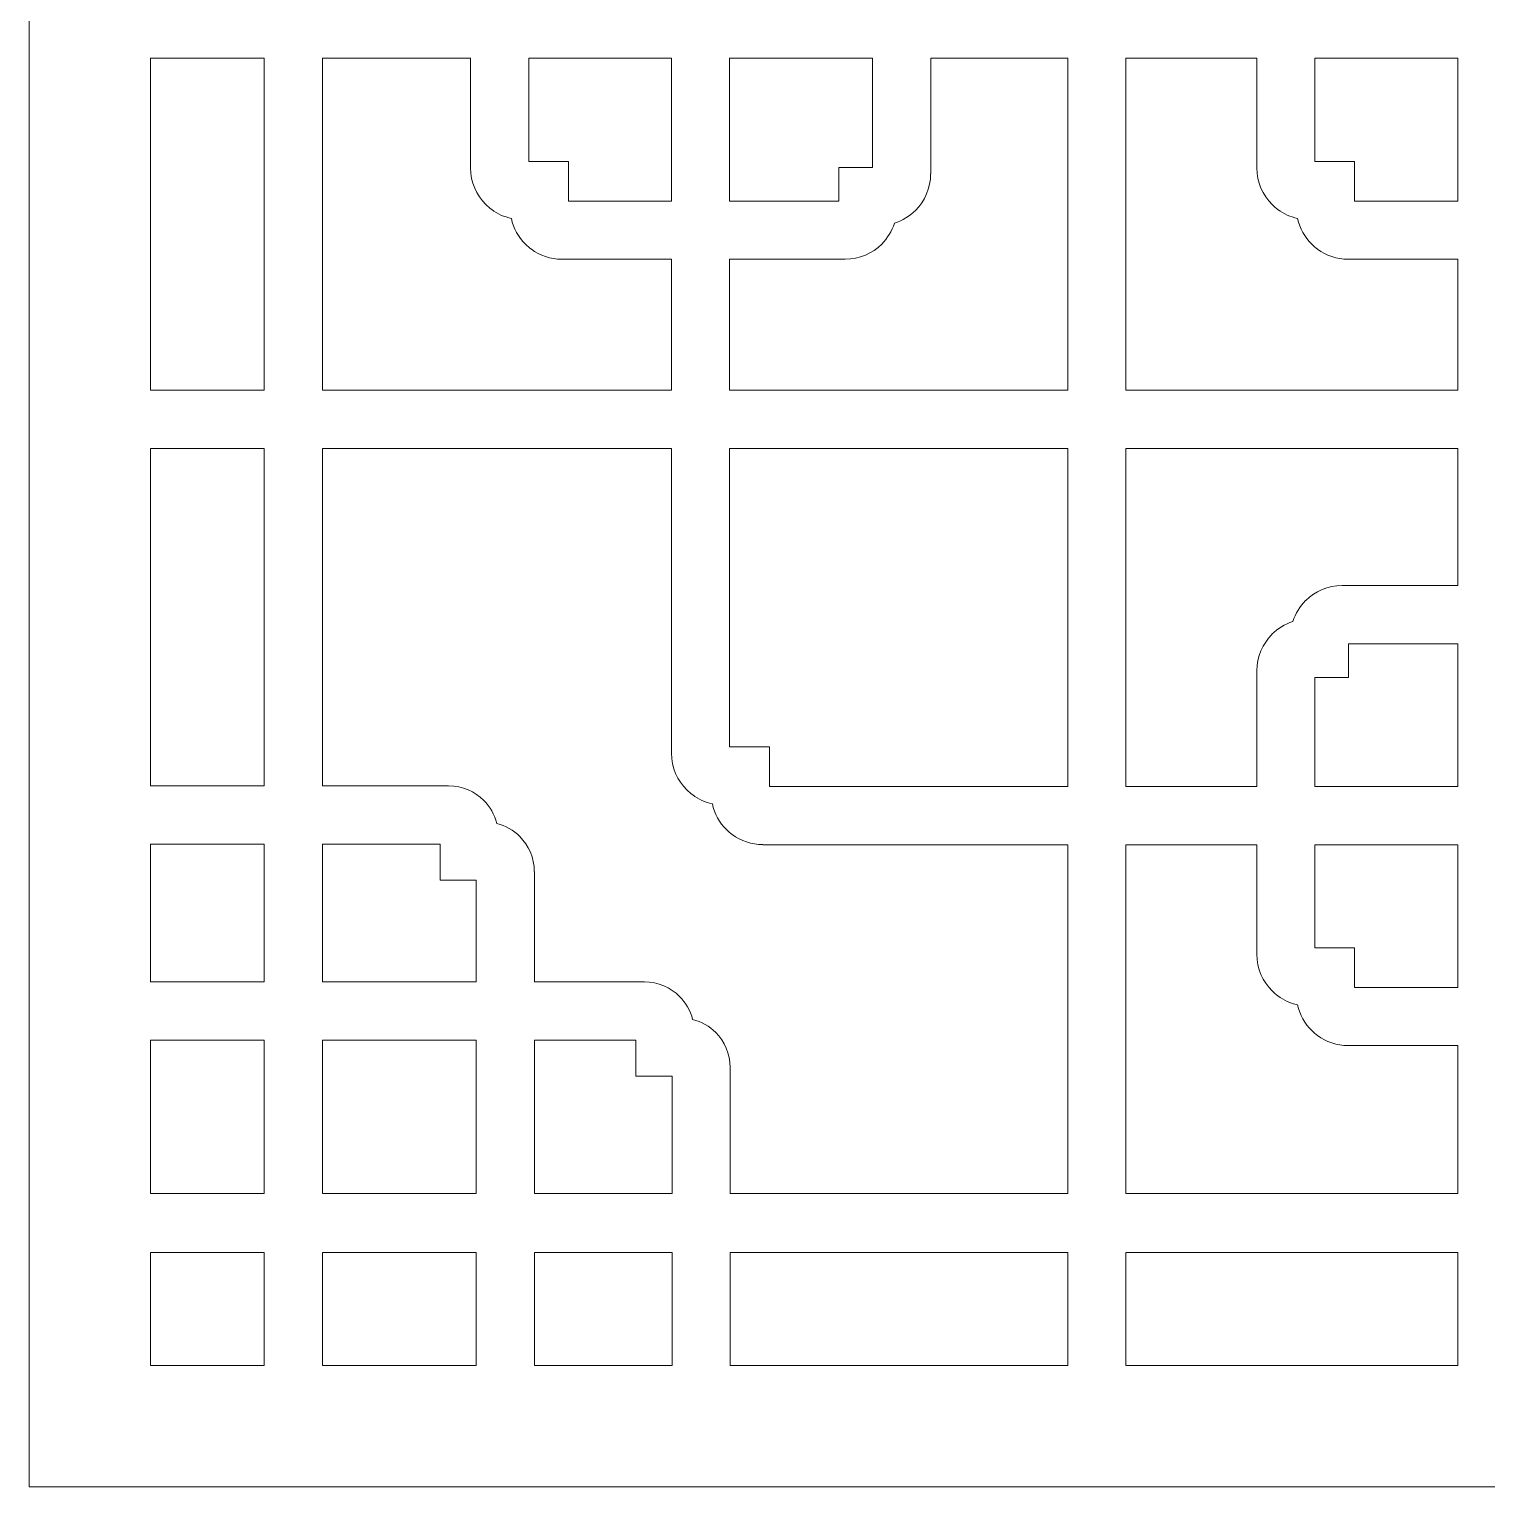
# Model space of a CAD drawing. Header units: centimetres. Extents: x 10.6 to 18.8, y -9.5 to 9.2.
# Drawn here: x 10.552 to 14.677, y -9.5 to -5.376 of the extents above; entities that cross this region are included whole.
import ezdxf

# ---------------------------------------------------------------- set-up
doc = ezdxf.new("R2010")
doc.units = ezdxf.units.CM
doc.header["$MEASUREMENT"] = 0
doc.layers.add('layer 1', color=7, linetype='Continuous')

msp = doc.modelspace()

# ---------------------------------------------------------------- linework, layer by layer
at = {"layer": 'layer 1', "color": 7, "lineweight": 9}
for points, knots in [([(10.55226, -1.25058), (10.55226, -1.25058), (18.80168, -1.25058), (18.80168, -1.25058), (18.80168, -1.25058), (18.80168, -1.25058), (18.80168, -9.5), (18.80168, -9.5), (18.80168, -9.5), (18.80168, -9.5), (10.55226, -9.5), (10.55226, -9.5), (10.55226, -9.5), (10.55226, -9.5), (10.55226, -1.25058), (10.55226, -1.25058)], [0, 0, 0, 0, 0.2, 0.2, 0.2, 0.2, 0.4, 0.4, 0.4, 0.4, 0.6, 0.6, 0.6, 0.6, 1, 1, 1, 1]), ([(10.89599, -6.39779), (10.89599, -6.39779), (11.2175, -6.39779), (11.2175, -6.39779), (11.2175, -6.39779), (11.2175, -6.39779), (11.2175, -5.45822), (11.2175, -5.45822), (11.2175, -5.45822), (11.2175, -5.45822), (10.89599, -5.45822), (10.89599, -5.45822), (10.89599, -5.45822), (10.89599, -5.45822), (10.89599, -6.39779), (10.89599, -6.39779)], [0, 0, 0, 0, 0.2, 0.2, 0.2, 0.2, 0.4, 0.4, 0.4, 0.4, 0.6, 0.6, 0.6, 0.6, 1, 1, 1, 1]), ([(12.37003, -6.39779), (12.37003, -6.39779), (12.37003, -6.02687), (12.37003, -6.02687), (12.37003, -6.02687), (12.37003, -6.02687), (12.05972, -6.02687), (12.05972, -6.02687), (12.05972, -6.02687), (12.05972, -6.02687), (12.05972, -6.02719), (12.05972, -6.02719), (12.05972, -6.02719), (12.05972, -6.02719), (12.05972, -6.02719), (12.05972, -6.02719), (12.05972, -6.02719), (12.05972, -6.02719), (12.05972, -6.02687), (12.05972, -6.02687), (12.05972, -6.02687), (12.02729, -6.02687), (11.99739, -6.01638), (11.97329, -5.99867), (11.97329, -5.99867), (11.96754, -5.99445), (11.96196, -5.98966), (11.95663, -5.98436), (11.95663, -5.98436), (11.93697, -5.96484), (11.92281, -5.93969), (11.91675, -5.91153), (11.91675, -5.91153), (11.89627, -5.90714), (11.87742, -5.89849), (11.86118, -5.88657), (11.86118, -5.88657), (11.85543, -5.88235), (11.84986, -5.87756), (11.84453, -5.87226), (11.84453, -5.87226), (11.81792, -5.84584), (11.80138, -5.8091), (11.80138, -5.76853), (11.80138, -5.76853), (11.80138, -5.76853), (11.80138, -5.45822), (11.80138, -5.45822), (11.80138, -5.45822), (11.80138, -5.45822), (11.38249, -5.45822), (11.38249, -5.45822), (11.38249, -5.45822), (11.38249, -5.45822), (11.38249, -6.39779), (11.38249, -6.39779), (11.38249, -6.39779), (11.38249, -6.39779), (12.37003, -6.39779), (12.37003, -6.39779)], [0, 0, 0, 0, 0.0625, 0.0625, 0.0625, 0.0625, 0.125, 0.125, 0.125, 0.125, 0.1875, 0.1875, 0.1875, 0.1875, 0.25, 0.25, 0.25, 0.25, 0.3125, 0.3125, 0.3125, 0.3125, 0.375, 0.375, 0.375, 0.375, 0.4375, 0.4375, 0.4375, 0.4375, 0.5, 0.5, 0.5, 0.5, 0.5625, 0.5625, 0.5625, 0.5625, 0.625, 0.625, 0.625, 0.625, 0.6875, 0.6875, 0.6875, 0.6875, 0.75, 0.75, 0.75, 0.75, 0.8125, 0.8125, 0.8125, 0.8125, 0.875, 0.875, 0.875, 0.875, 1, 1, 1, 1]), ([(12.37003, -5.86253), (12.37003, -5.86253), (12.37003, -5.45822), (12.37003, -5.45822), (12.37003, -5.45822), (12.37003, -5.45822), (11.96573, -5.45822), (11.96573, -5.45822), (11.96573, -5.45822), (11.96573, -5.45822), (11.96573, -5.75043), (11.96573, -5.75043), (11.96573, -5.75043), (11.96573, -5.75043), (11.99565, -5.75043), (11.99565, -5.75043), (11.99565, -5.75043), (11.99565, -5.75043), (12.07815, -5.75043), (12.07815, -5.75043), (12.07815, -5.75043), (12.07815, -5.75043), (12.07815, -5.8326), (12.07815, -5.8326), (12.07815, -5.8326), (12.07815, -5.8326), (12.07815, -5.86253), (12.07815, -5.86253), (12.07815, -5.86253), (12.07815, -5.86253), (12.37003, -5.86253), (12.37003, -5.86253)], [0, 0, 0, 0, 0.1111111, 0.1111111, 0.1111111, 0.1111111, 0.2222222, 0.2222222, 0.2222222, 0.2222222, 0.3333333, 0.3333333, 0.3333333, 0.3333333, 0.4444444, 0.4444444, 0.4444444, 0.4444444, 0.5555556, 0.5555556, 0.5555556, 0.5555556, 0.6666667, 0.6666667, 0.6666667, 0.6666667, 0.7777778, 0.7777778, 0.7777778, 0.7777778, 1, 1, 1, 1]), ([(12.53438, -5.45822), (12.53438, -5.45822), (12.53438, -5.86253), (12.53438, -5.86253), (12.53438, -5.86253), (12.53438, -5.86253), (12.84292, -5.86253), (12.84292, -5.86253), (12.84292, -5.86253), (12.84292, -5.86253), (12.84292, -5.84925), (12.84292, -5.84925), (12.84292, -5.84925), (12.84292, -5.84925), (12.84292, -5.76708), (12.84292, -5.76708), (12.84292, -5.76708), (12.84292, -5.76708), (12.92541, -5.76708), (12.92541, -5.76708), (12.92541, -5.76708), (12.92541, -5.76708), (12.93837, -5.76708), (12.93837, -5.76708), (12.93837, -5.76708), (12.93837, -5.76708), (12.93837, -5.45822), (12.93837, -5.45822), (12.93837, -5.45822), (12.93837, -5.45822), (12.53438, -5.45822), (12.53438, -5.45822)], [0, 0, 0, 0, 0.1111111, 0.1111111, 0.1111111, 0.1111111, 0.2222222, 0.2222222, 0.2222222, 0.2222222, 0.3333333, 0.3333333, 0.3333333, 0.3333333, 0.4444444, 0.4444444, 0.4444444, 0.4444444, 0.5555556, 0.5555556, 0.5555556, 0.5555556, 0.6666667, 0.6666667, 0.6666667, 0.6666667, 0.7777778, 0.7777778, 0.7777778, 0.7777778, 1, 1, 1, 1]), ([(12.53438, -6.02687), (12.53438, -6.02687), (12.53438, -6.39779), (12.53438, -6.39779), (12.53438, -6.39779), (12.53438, -6.39779), (13.49088, -6.39779), (13.49088, -6.39779), (13.49088, -6.39779), (13.49088, -6.39779), (13.49088, -5.45822), (13.49088, -5.45822), (13.49088, -5.45822), (13.49088, -5.45822), (13.10336, -5.45822), (13.10336, -5.45822), (13.10336, -5.45822), (13.10336, -5.45822), (13.10336, -5.78518), (13.10336, -5.78518), (13.10336, -5.78518), (13.10336, -5.78518), (13.10336, -5.78519), (13.10336, -5.78519), (13.10336, -5.78519), (13.10336, -5.78519), (13.10303, -5.78519), (13.10303, -5.78519), (13.10303, -5.78519), (13.10303, -5.82579), (13.08669, -5.86244), (13.06036, -5.88876), (13.06036, -5.88876), (13.04399, -5.90513), (13.02362, -5.91764), (13.00078, -5.92476), (13.00078, -5.92476), (12.99362, -5.94738), (12.98111, -5.96764), (12.96475, -5.98404), (12.96475, -5.98404), (12.96475, -5.98404), (12.96491, -5.98421), (12.96491, -5.98421), (12.96491, -5.98421), (12.9386, -6.01052), (12.90196, -6.02686), (12.86136, -6.02687), (12.86136, -6.02687), (12.86136, -6.02687), (12.86136, -6.02719), (12.86136, -6.02719), (12.86136, -6.02719), (12.86136, -6.02719), (12.86134, -6.02719), (12.86134, -6.02719), (12.86134, -6.02719), (12.86134, -6.02719), (12.86134, -6.02687), (12.86134, -6.02687), (12.86134, -6.02687), (12.86134, -6.02687), (12.53438, -6.02687), (12.53438, -6.02687)], [0, 0, 0, 0, 0.0588235, 0.0588235, 0.0588235, 0.0588235, 0.1176471, 0.1176471, 0.1176471, 0.1176471, 0.1764706, 0.1764706, 0.1764706, 0.1764706, 0.2352941, 0.2352941, 0.2352941, 0.2352941, 0.2941176, 0.2941176, 0.2941176, 0.2941176, 0.3529412, 0.3529412, 0.3529412, 0.3529412, 0.4117647, 0.4117647, 0.4117647, 0.4117647, 0.4705882, 0.4705882, 0.4705882, 0.4705882, 0.5294118, 0.5294118, 0.5294118, 0.5294118, 0.5882353, 0.5882353, 0.5882353, 0.5882353, 0.6470588, 0.6470588, 0.6470588, 0.6470588, 0.7058824, 0.7058824, 0.7058824, 0.7058824, 0.7647059, 0.7647059, 0.7647059, 0.7647059, 0.8235294, 0.8235294, 0.8235294, 0.8235294, 0.8823529, 0.8823529, 0.8823529, 0.8823529, 1, 1, 1, 1]), ([(14.5948, -6.02687), (14.5948, -6.02687), (14.28449, -6.02687), (14.28449, -6.02687), (14.28449, -6.02687), (14.28449, -6.02687), (14.28449, -6.02719), (14.28449, -6.02719), (14.28449, -6.02719), (14.28449, -6.02719), (14.28448, -6.02719), (14.28448, -6.02719), (14.28448, -6.02719), (14.28448, -6.02719), (14.28448, -6.02687), (14.28448, -6.02687), (14.28448, -6.02687), (14.25206, -6.02687), (14.22216, -6.01638), (14.19805, -5.99867), (14.19805, -5.99867), (14.1923, -5.99445), (14.18673, -5.98966), (14.1814, -5.98436), (14.1814, -5.98436), (14.16174, -5.96484), (14.14758, -5.93969), (14.14152, -5.91153), (14.14152, -5.91153), (14.12104, -5.90714), (14.10218, -5.89849), (14.08595, -5.88657), (14.08595, -5.88657), (14.0802, -5.88235), (14.07463, -5.87756), (14.0693, -5.87226), (14.0693, -5.87226), (14.04269, -5.84584), (14.02615, -5.8091), (14.02615, -5.76853), (14.02615, -5.76853), (14.02615, -5.76853), (14.02615, -5.45822), (14.02615, -5.45822), (14.02615, -5.45822), (14.02615, -5.45822), (13.65523, -5.45822), (13.65523, -5.45822), (13.65523, -5.45822), (13.65523, -5.45822), (13.65523, -6.39779), (13.65523, -6.39779), (13.65523, -6.39779), (13.65523, -6.39779), (14.5948, -6.39779), (14.5948, -6.39779), (14.5948, -6.39779), (14.5948, -6.39779), (14.5948, -6.02687), (14.5948, -6.02687)], [0, 0, 0, 0, 0.0625, 0.0625, 0.0625, 0.0625, 0.125, 0.125, 0.125, 0.125, 0.1875, 0.1875, 0.1875, 0.1875, 0.25, 0.25, 0.25, 0.25, 0.3125, 0.3125, 0.3125, 0.3125, 0.375, 0.375, 0.375, 0.375, 0.4375, 0.4375, 0.4375, 0.4375, 0.5, 0.5, 0.5, 0.5, 0.5625, 0.5625, 0.5625, 0.5625, 0.625, 0.625, 0.625, 0.625, 0.6875, 0.6875, 0.6875, 0.6875, 0.75, 0.75, 0.75, 0.75, 0.8125, 0.8125, 0.8125, 0.8125, 0.875, 0.875, 0.875, 0.875, 1, 1, 1, 1]), ([(14.30292, -5.86253), (14.30292, -5.86253), (14.5948, -5.86253), (14.5948, -5.86253), (14.5948, -5.86253), (14.5948, -5.86253), (14.5948, -5.45822), (14.5948, -5.45822), (14.5948, -5.45822), (14.5948, -5.45822), (14.19049, -5.45822), (14.19049, -5.45822), (14.19049, -5.45822), (14.19049, -5.45822), (14.19049, -5.75043), (14.19049, -5.75043), (14.19049, -5.75043), (14.19049, -5.75043), (14.22042, -5.75043), (14.22042, -5.75043), (14.22042, -5.75043), (14.22042, -5.75043), (14.30292, -5.75043), (14.30292, -5.75043), (14.30292, -5.75043), (14.30292, -5.75043), (14.30292, -5.8326), (14.30292, -5.8326), (14.30292, -5.8326), (14.30292, -5.8326), (14.30292, -5.86253), (14.30292, -5.86253)], [0, 0, 0, 0, 0.1111111, 0.1111111, 0.1111111, 0.1111111, 0.2222222, 0.2222222, 0.2222222, 0.2222222, 0.3333333, 0.3333333, 0.3333333, 0.3333333, 0.4444444, 0.4444444, 0.4444444, 0.4444444, 0.5555556, 0.5555556, 0.5555556, 0.5555556, 0.6666667, 0.6666667, 0.6666667, 0.6666667, 0.7777778, 0.7777778, 0.7777778, 0.7777778, 1, 1, 1, 1]), ([(10.89599, -7.51712), (10.89599, -7.51712), (11.2175, -7.51712), (11.2175, -7.51712), (11.2175, -7.51712), (11.2175, -7.51712), (11.2175, -6.56214), (11.2175, -6.56214), (11.2175, -6.56214), (11.2175, -6.56214), (10.89599, -6.56214), (10.89599, -6.56214), (10.89599, -6.56214), (10.89599, -6.56214), (10.89599, -7.51712), (10.89599, -7.51712)], [0, 0, 0, 0, 0.2, 0.2, 0.2, 0.2, 0.4, 0.4, 0.4, 0.4, 0.6, 0.6, 0.6, 0.6, 1, 1, 1, 1]), ([(12.62838, -7.68331), (12.62838, -7.68331), (12.62837, -7.68331), (12.62837, -7.68331), (12.62837, -7.68331), (12.62837, -7.68331), (12.62837, -7.68299), (12.62837, -7.68299), (12.62837, -7.68299), (12.59594, -7.68298), (12.56605, -7.67249), (12.54194, -7.65479), (12.54194, -7.65479), (12.53619, -7.65057), (12.53062, -7.64578), (12.52528, -7.64048), (12.52528, -7.64048), (12.50562, -7.62096), (12.49146, -7.59581), (12.4854, -7.56764), (12.4854, -7.56764), (12.46492, -7.56326), (12.44607, -7.55461), (12.42984, -7.54269), (12.42984, -7.54269), (12.42409, -7.53847), (12.41851, -7.53368), (12.41318, -7.52838), (12.41318, -7.52838), (12.38657, -7.50195), (12.37003, -7.46522), (12.37003, -7.42464), (12.37003, -7.42464), (12.37003, -7.42464), (12.37003, -6.56214), (12.37003, -6.56214), (12.37003, -6.56214), (12.37003, -6.56214), (11.38249, -6.56214), (11.38249, -6.56214), (11.38249, -6.56214), (11.38249, -6.56214), (11.38249, -7.5168), (11.38249, -7.5168), (11.38249, -7.5168), (11.38249, -7.5168), (11.73919, -7.5168), (11.73919, -7.5168), (11.73919, -7.5168), (11.73919, -7.5168), (11.7392, -7.5168), (11.7392, -7.5168), (11.7392, -7.5168), (11.7392, -7.5168), (11.7392, -7.51712), (11.7392, -7.51712), (11.7392, -7.51712), (11.77821, -7.51713), (11.81339, -7.53282), (11.83865, -7.55808), (11.83865, -7.55808), (11.85626, -7.57569), (11.8692, -7.59811), (11.87544, -7.62329), (11.87544, -7.62329), (11.90048, -7.6296), (11.92288, -7.64263), (11.94056, -7.66032), (11.94056, -7.66032), (11.96582, -7.68559), (11.9815, -7.72066), (11.98151, -7.75943), (11.98151, -7.75943), (11.98151, -7.75943), (11.98184, -7.75943), (11.98184, -7.75943), (11.98184, -7.75943), (11.98184, -7.75943), (11.98184, -7.75945), (11.98184, -7.75945), (11.98184, -7.75945), (11.98184, -7.75945), (11.98184, -8.07118), (11.98184, -8.07118), (11.98184, -8.07118), (11.98184, -8.07118), (12.29356, -8.07118), (12.29356, -8.07118), (12.29356, -8.07118), (12.29356, -8.07118), (12.29359, -8.07118), (12.29359, -8.07118), (12.29359, -8.07118), (12.29359, -8.07118), (12.29359, -8.0715), (12.29359, -8.0715), (12.29359, -8.0715), (12.33236, -8.07152), (12.36743, -8.0872), (12.3927, -8.11245), (12.3927, -8.11245), (12.41039, -8.13014), (12.42342, -8.15254), (12.42973, -8.17758), (12.42973, -8.17758), (12.45491, -8.18381), (12.47733, -8.19676), (12.49494, -8.21436), (12.49494, -8.21436), (12.5202, -8.23963), (12.53589, -8.27481), (12.5359, -8.31382), (12.5359, -8.31382), (12.5359, -8.31382), (12.53622, -8.31382), (12.53622, -8.31382), (12.53622, -8.31382), (12.53622, -8.31382), (12.53622, -8.31383), (12.53622, -8.31383), (12.53622, -8.31383), (12.53622, -8.31383), (12.5359, -8.31383), (12.5359, -8.31383), (12.5359, -8.31383), (12.5359, -8.31383), (12.5359, -8.67053), (12.5359, -8.67053), (12.5359, -8.67053), (12.5359, -8.67053), (13.49088, -8.67053), (13.49088, -8.67053), (13.49088, -8.67053), (13.49088, -8.67053), (13.49088, -7.68331), (13.49088, -7.68331), (13.49088, -7.68331), (13.49088, -7.68331), (12.62838, -7.68331), (12.62838, -7.68331)], [0, 0, 0, 0, 0.0277778, 0.0277778, 0.0277778, 0.0277778, 0.0555556, 0.0555556, 0.0555556, 0.0555556, 0.0833333, 0.0833333, 0.0833333, 0.0833333, 0.1111111, 0.1111111, 0.1111111, 0.1111111, 0.1388889, 0.1388889, 0.1388889, 0.1388889, 0.1666667, 0.1666667, 0.1666667, 0.1666667, 0.1944444, 0.1944444, 0.1944444, 0.1944444, 0.2222222, 0.2222222, 0.2222222, 0.2222222, 0.25, 0.25, 0.25, 0.25, 0.2777778, 0.2777778, 0.2777778, 0.2777778, 0.3055556, 0.3055556, 0.3055556, 0.3055556, 0.3333333, 0.3333333, 0.3333333, 0.3333333, 0.3611111, 0.3611111, 0.3611111, 0.3611111, 0.3888889, 0.3888889, 0.3888889, 0.3888889, 0.4166667, 0.4166667, 0.4166667, 0.4166667, 0.4444444, 0.4444444, 0.4444444, 0.4444444, 0.4722222, 0.4722222, 0.4722222, 0.4722222, 0.5, 0.5, 0.5, 0.5, 0.5277778, 0.5277778, 0.5277778, 0.5277778, 0.5555556, 0.5555556, 0.5555556, 0.5555556, 0.5833333, 0.5833333, 0.5833333, 0.5833333, 0.6111111, 0.6111111, 0.6111111, 0.6111111, 0.6388889, 0.6388889, 0.6388889, 0.6388889, 0.6666667, 0.6666667, 0.6666667, 0.6666667, 0.6944444, 0.6944444, 0.6944444, 0.6944444, 0.7222222, 0.7222222, 0.7222222, 0.7222222, 0.75, 0.75, 0.75, 0.75, 0.7777778, 0.7777778, 0.7777778, 0.7777778, 0.8055556, 0.8055556, 0.8055556, 0.8055556, 0.8333333, 0.8333333, 0.8333333, 0.8333333, 0.8611111, 0.8611111, 0.8611111, 0.8611111, 0.8888889, 0.8888889, 0.8888889, 0.8888889, 0.9166667, 0.9166667, 0.9166667, 0.9166667, 0.9444444, 0.9444444, 0.9444444, 0.9444444, 1, 1, 1, 1]), ([(12.6468, -7.48872), (12.6468, -7.48872), (12.6468, -7.51832), (12.6468, -7.51832), (12.6468, -7.51832), (12.6468, -7.51832), (13.49088, -7.51832), (13.49088, -7.51832), (13.49088, -7.51832), (13.49088, -7.51832), (13.49088, -6.56214), (13.49088, -6.56214), (13.49088, -6.56214), (13.49088, -6.56214), (12.53438, -6.56214), (12.53438, -6.56214), (12.53438, -6.56214), (12.53438, -6.56214), (12.53438, -7.40654), (12.53438, -7.40654), (12.53438, -7.40654), (12.53438, -7.40654), (12.56431, -7.40654), (12.56431, -7.40654), (12.56431, -7.40654), (12.56431, -7.40654), (12.6468, -7.40655), (12.6468, -7.40655), (12.6468, -7.40655), (12.6468, -7.40655), (12.6468, -7.48872), (12.6468, -7.48872)], [0, 0, 0, 0, 0.1111111, 0.1111111, 0.1111111, 0.1111111, 0.2222222, 0.2222222, 0.2222222, 0.2222222, 0.3333333, 0.3333333, 0.3333333, 0.3333333, 0.4444444, 0.4444444, 0.4444444, 0.4444444, 0.5555556, 0.5555556, 0.5555556, 0.5555556, 0.6666667, 0.6666667, 0.6666667, 0.6666667, 0.7777778, 0.7777778, 0.7777778, 0.7777778, 1, 1, 1, 1]), ([(14.12829, -7.05214), (14.13542, -7.02934), (14.14792, -7.009), (14.16427, -6.99265), (14.16427, -6.99265), (14.16427, -6.99265), (14.16459, -6.99265), (14.16459, -6.99265), (14.16459, -6.99265), (14.19091, -6.96634), (14.22744, -6.95), (14.26782, -6.94999), (14.26782, -6.94999), (14.26782, -6.94999), (14.26782, -6.94967), (14.26782, -6.94967), (14.26782, -6.94967), (14.26782, -6.94967), (14.26784, -6.94967), (14.26784, -6.94967), (14.26784, -6.94967), (14.26784, -6.94967), (14.5948, -6.94967), (14.5948, -6.94967), (14.5948, -6.94967), (14.5948, -6.94967), (14.5948, -6.56214), (14.5948, -6.56214), (14.5948, -6.56214), (14.5948, -6.56214), (13.65523, -6.56214), (13.65523, -6.56214), (13.65523, -6.56214), (13.65523, -6.56214), (13.65523, -7.51832), (13.65523, -7.51832), (13.65523, -7.51832), (13.65523, -7.51832), (14.02615, -7.51832), (14.02615, -7.51832), (14.02615, -7.51832), (14.02615, -7.51832), (14.02615, -7.19168), (14.02615, -7.19168), (14.02615, -7.19168), (14.02615, -7.19168), (14.02583, -7.19168), (14.02583, -7.19168), (14.02583, -7.19168), (14.02583, -7.19168), (14.02583, -7.19167), (14.02583, -7.19167), (14.02583, -7.19167), (14.02583, -7.19167), (14.02615, -7.19167), (14.02615, -7.19167), (14.02615, -7.19167), (14.02616, -7.15136), (14.04256, -7.11477), (14.06898, -7.08827), (14.06898, -7.08827), (14.06898, -7.08827), (14.06882, -7.0881), (14.06882, -7.0881), (14.06882, -7.0881), (14.08517, -7.07175), (14.1055, -7.05926), (14.12829, -7.05214)], [0, 0, 0, 0, 0.0555556, 0.0555556, 0.0555556, 0.0555556, 0.1111111, 0.1111111, 0.1111111, 0.1111111, 0.1666667, 0.1666667, 0.1666667, 0.1666667, 0.2222222, 0.2222222, 0.2222222, 0.2222222, 0.2777778, 0.2777778, 0.2777778, 0.2777778, 0.3333333, 0.3333333, 0.3333333, 0.3333333, 0.3888889, 0.3888889, 0.3888889, 0.3888889, 0.4444444, 0.4444444, 0.4444444, 0.4444444, 0.5, 0.5, 0.5, 0.5, 0.5555556, 0.5555556, 0.5555556, 0.5555556, 0.6111111, 0.6111111, 0.6111111, 0.6111111, 0.6666667, 0.6666667, 0.6666667, 0.6666667, 0.7222222, 0.7222222, 0.7222222, 0.7222222, 0.7777778, 0.7777778, 0.7777778, 0.7777778, 0.8333333, 0.8333333, 0.8333333, 0.8333333, 0.8888889, 0.8888889, 0.8888889, 0.8888889, 1, 1, 1, 1]), ([(14.28595, -7.11466), (14.28595, -7.11466), (14.28595, -7.12761), (14.28595, -7.12761), (14.28595, -7.12761), (14.28595, -7.12761), (14.28594, -7.21011), (14.28594, -7.21011), (14.28594, -7.21011), (14.28594, -7.21011), (14.20377, -7.21011), (14.20377, -7.21011), (14.20377, -7.21011), (14.20377, -7.21011), (14.1905, -7.21011), (14.1905, -7.21011), (14.1905, -7.21011), (14.1905, -7.21011), (14.1905, -7.51832), (14.1905, -7.51832), (14.1905, -7.51832), (14.1905, -7.51832), (14.5948, -7.51832), (14.5948, -7.51832), (14.5948, -7.51832), (14.5948, -7.51832), (14.5948, -7.11466), (14.5948, -7.11466), (14.5948, -7.11466), (14.5948, -7.11466), (14.28595, -7.11466), (14.28595, -7.11466)], [0, 0, 0, 0, 0.1111111, 0.1111111, 0.1111111, 0.1111111, 0.2222222, 0.2222222, 0.2222222, 0.2222222, 0.3333333, 0.3333333, 0.3333333, 0.3333333, 0.4444444, 0.4444444, 0.4444444, 0.4444444, 0.5555556, 0.5555556, 0.5555556, 0.5555556, 0.6666667, 0.6666667, 0.6666667, 0.6666667, 0.7777778, 0.7777778, 0.7777778, 0.7777778, 1, 1, 1, 1]), ([(10.89599, -8.07118), (10.89599, -8.07118), (11.2175, -8.07118), (11.2175, -8.07118), (11.2175, -8.07118), (11.2175, -8.07118), (11.2175, -7.68147), (11.2175, -7.68147), (11.2175, -7.68147), (11.2175, -7.68147), (10.89599, -7.68147), (10.89599, -7.68147), (10.89599, -7.68147), (10.89599, -7.68147), (10.89599, -8.07118), (10.89599, -8.07118)], [0, 0, 0, 0, 0.2, 0.2, 0.2, 0.2, 0.4, 0.4, 0.4, 0.4, 0.6, 0.6, 0.6, 0.6, 1, 1, 1, 1]), ([(11.38249, -7.68179), (11.38249, -7.68179), (11.38249, -8.07118), (11.38249, -8.07118), (11.38249, -8.07118), (11.38249, -8.07118), (11.81685, -8.07118), (11.81685, -8.07118), (11.81685, -8.07118), (11.81685, -8.07118), (11.81685, -7.7837), (11.81685, -7.7837), (11.81685, -7.7837), (11.81685, -7.7837), (11.79743, -7.7837), (11.79743, -7.7837), (11.79743, -7.7837), (11.79743, -7.7837), (11.71494, -7.7837), (11.71494, -7.7837), (11.71494, -7.7837), (11.71494, -7.7837), (11.71494, -7.70121), (11.71494, -7.70121), (11.71494, -7.70121), (11.71494, -7.70121), (11.71494, -7.68179), (11.71494, -7.68179), (11.71494, -7.68179), (11.71494, -7.68179), (11.38249, -7.68179), (11.38249, -7.68179)], [0, 0, 0, 0, 0.1111111, 0.1111111, 0.1111111, 0.1111111, 0.2222222, 0.2222222, 0.2222222, 0.2222222, 0.3333333, 0.3333333, 0.3333333, 0.3333333, 0.4444444, 0.4444444, 0.4444444, 0.4444444, 0.5555556, 0.5555556, 0.5555556, 0.5555556, 0.6666667, 0.6666667, 0.6666667, 0.6666667, 0.7777778, 0.7777778, 0.7777778, 0.7777778, 1, 1, 1, 1]), ([(14.5948, -8.25164), (14.5948, -8.25164), (14.28449, -8.25164), (14.28449, -8.25164), (14.28449, -8.25164), (14.28449, -8.25164), (14.28449, -8.25196), (14.28449, -8.25196), (14.28449, -8.25196), (14.28449, -8.25196), (14.28448, -8.25196), (14.28448, -8.25196), (14.28448, -8.25196), (14.28448, -8.25196), (14.28448, -8.25164), (14.28448, -8.25164), (14.28448, -8.25164), (14.25206, -8.25163), (14.22216, -8.24115), (14.19805, -8.22344), (14.19805, -8.22344), (14.1923, -8.21922), (14.18673, -8.21443), (14.1814, -8.20913), (14.1814, -8.20913), (14.16174, -8.18961), (14.14758, -8.16446), (14.14152, -8.13629), (14.14152, -8.13629), (14.12104, -8.13191), (14.10218, -8.12326), (14.08595, -8.11134), (14.08595, -8.11134), (14.0802, -8.10712), (14.07463, -8.10233), (14.0693, -8.09703), (14.0693, -8.09703), (14.04269, -8.0706), (14.02615, -8.03387), (14.02615, -7.9933), (14.02615, -7.9933), (14.02615, -7.9933), (14.02615, -7.68331), (14.02615, -7.68331), (14.02615, -7.68331), (14.02615, -7.68331), (13.65523, -7.68331), (13.65523, -7.68331), (13.65523, -7.68331), (13.65523, -7.68331), (13.65523, -8.67053), (13.65523, -8.67053), (13.65523, -8.67053), (13.65523, -8.67053), (14.5948, -8.67053), (14.5948, -8.67053), (14.5948, -8.67053), (14.5948, -8.67053), (14.5948, -8.25164), (14.5948, -8.25164)], [0, 0, 0, 0, 0.0625, 0.0625, 0.0625, 0.0625, 0.125, 0.125, 0.125, 0.125, 0.1875, 0.1875, 0.1875, 0.1875, 0.25, 0.25, 0.25, 0.25, 0.3125, 0.3125, 0.3125, 0.3125, 0.375, 0.375, 0.375, 0.375, 0.4375, 0.4375, 0.4375, 0.4375, 0.5, 0.5, 0.5, 0.5, 0.5625, 0.5625, 0.5625, 0.5625, 0.625, 0.625, 0.625, 0.625, 0.6875, 0.6875, 0.6875, 0.6875, 0.75, 0.75, 0.75, 0.75, 0.8125, 0.8125, 0.8125, 0.8125, 0.875, 0.875, 0.875, 0.875, 1, 1, 1, 1]), ([(14.30292, -8.0873), (14.30292, -8.0873), (14.5948, -8.0873), (14.5948, -8.0873), (14.5948, -8.0873), (14.5948, -8.0873), (14.5948, -7.68331), (14.5948, -7.68331), (14.5948, -7.68331), (14.5948, -7.68331), (14.19049, -7.68331), (14.19049, -7.68331), (14.19049, -7.68331), (14.19049, -7.68331), (14.19049, -7.97487), (14.19049, -7.97487), (14.19049, -7.97487), (14.19049, -7.97487), (14.22042, -7.97487), (14.22042, -7.97487), (14.22042, -7.97487), (14.22042, -7.97487), (14.30292, -7.97487), (14.30292, -7.97487), (14.30292, -7.97487), (14.30292, -7.97487), (14.30292, -8.05737), (14.30292, -8.05737), (14.30292, -8.05737), (14.30292, -8.05737), (14.30292, -8.0873), (14.30292, -8.0873)], [0, 0, 0, 0, 0.1111111, 0.1111111, 0.1111111, 0.1111111, 0.2222222, 0.2222222, 0.2222222, 0.2222222, 0.3333333, 0.3333333, 0.3333333, 0.3333333, 0.4444444, 0.4444444, 0.4444444, 0.4444444, 0.5555556, 0.5555556, 0.5555556, 0.5555556, 0.6666667, 0.6666667, 0.6666667, 0.6666667, 0.7777778, 0.7777778, 0.7777778, 0.7777778, 1, 1, 1, 1]), ([(10.89599, -8.67053), (10.89599, -8.67053), (11.2175, -8.67053), (11.2175, -8.67053), (11.2175, -8.67053), (11.2175, -8.67053), (11.2175, -8.23617), (11.2175, -8.23617), (11.2175, -8.23617), (11.2175, -8.23617), (10.89599, -8.23617), (10.89599, -8.23617), (10.89599, -8.23617), (10.89599, -8.23617), (10.89599, -8.67053), (10.89599, -8.67053)], [0, 0, 0, 0, 0.2, 0.2, 0.2, 0.2, 0.4, 0.4, 0.4, 0.4, 0.6, 0.6, 0.6, 0.6, 1, 1, 1, 1]), ([(11.38249, -8.67053), (11.38249, -8.67053), (11.81685, -8.67053), (11.81685, -8.67053), (11.81685, -8.67053), (11.81685, -8.67053), (11.81685, -8.23617), (11.81685, -8.23617), (11.81685, -8.23617), (11.81685, -8.23617), (11.38249, -8.23617), (11.38249, -8.23617), (11.38249, -8.23617), (11.38249, -8.23617), (11.38249, -8.67053), (11.38249, -8.67053)], [0, 0, 0, 0, 0.2, 0.2, 0.2, 0.2, 0.4, 0.4, 0.4, 0.4, 0.6, 0.6, 0.6, 0.6, 1, 1, 1, 1]), ([(11.98184, -8.67053), (11.98184, -8.67053), (12.37155, -8.67053), (12.37155, -8.67053), (12.37155, -8.67053), (12.37155, -8.67053), (12.37155, -8.33808), (12.37155, -8.33808), (12.37155, -8.33808), (12.37155, -8.33808), (12.35181, -8.33808), (12.35181, -8.33808), (12.35181, -8.33808), (12.35181, -8.33808), (12.26932, -8.33808), (12.26932, -8.33808), (12.26932, -8.33808), (12.26932, -8.33808), (12.26932, -8.25558), (12.26932, -8.25558), (12.26932, -8.25558), (12.26932, -8.25558), (12.26932, -8.23617), (12.26932, -8.23617), (12.26932, -8.23617), (12.26932, -8.23617), (11.98184, -8.23617), (11.98184, -8.23617), (11.98184, -8.23617), (11.98184, -8.23617), (11.98184, -8.67053), (11.98184, -8.67053)], [0, 0, 0, 0, 0.1111111, 0.1111111, 0.1111111, 0.1111111, 0.2222222, 0.2222222, 0.2222222, 0.2222222, 0.3333333, 0.3333333, 0.3333333, 0.3333333, 0.4444444, 0.4444444, 0.4444444, 0.4444444, 0.5555556, 0.5555556, 0.5555556, 0.5555556, 0.6666667, 0.6666667, 0.6666667, 0.6666667, 0.7777778, 0.7777778, 0.7777778, 0.7777778, 1, 1, 1, 1]), ([(11.2175, -9.15627), (11.2175, -9.15627), (11.2175, -8.83703), (11.2175, -8.83703), (11.2175, -8.83703), (11.2175, -8.83703), (10.89599, -8.83703), (10.89599, -8.83703), (10.89599, -8.83703), (10.89599, -8.83703), (10.89599, -9.15627), (10.89599, -9.15627), (10.89599, -9.15627), (10.89599, -9.15627), (11.2175, -9.15627), (11.2175, -9.15627)], [0, 0, 0, 0, 0.2, 0.2, 0.2, 0.2, 0.4, 0.4, 0.4, 0.4, 0.6, 0.6, 0.6, 0.6, 1, 1, 1, 1]), ([(11.81685, -9.15627), (11.81685, -9.15627), (11.81685, -8.83703), (11.81685, -8.83703), (11.81685, -8.83703), (11.81685, -8.83703), (11.38249, -8.83703), (11.38249, -8.83703), (11.38249, -8.83703), (11.38249, -8.83703), (11.38249, -9.15627), (11.38249, -9.15627), (11.38249, -9.15627), (11.38249, -9.15627), (11.81685, -9.15627), (11.81685, -9.15627)], [0, 0, 0, 0, 0.2, 0.2, 0.2, 0.2, 0.4, 0.4, 0.4, 0.4, 0.6, 0.6, 0.6, 0.6, 1, 1, 1, 1]), ([(12.37155, -9.15627), (12.37155, -9.15627), (12.37155, -8.83703), (12.37155, -8.83703), (12.37155, -8.83703), (12.37155, -8.83703), (11.98184, -8.83703), (11.98184, -8.83703), (11.98184, -8.83703), (11.98184, -8.83703), (11.98184, -9.15627), (11.98184, -9.15627), (11.98184, -9.15627), (11.98184, -9.15627), (12.37155, -9.15627), (12.37155, -9.15627)], [0, 0, 0, 0, 0.2, 0.2, 0.2, 0.2, 0.4, 0.4, 0.4, 0.4, 0.6, 0.6, 0.6, 0.6, 1, 1, 1, 1]), ([(13.49088, -9.15627), (13.49088, -9.15627), (13.49088, -8.83703), (13.49088, -8.83703), (13.49088, -8.83703), (13.49088, -8.83703), (12.5359, -8.83703), (12.5359, -8.83703), (12.5359, -8.83703), (12.5359, -8.83703), (12.5359, -9.15627), (12.5359, -9.15627), (12.5359, -9.15627), (12.5359, -9.15627), (13.49088, -9.15627), (13.49088, -9.15627)], [0, 0, 0, 0, 0.2, 0.2, 0.2, 0.2, 0.4, 0.4, 0.4, 0.4, 0.6, 0.6, 0.6, 0.6, 1, 1, 1, 1]), ([(14.5948, -9.15627), (14.5948, -9.15627), (14.5948, -8.83703), (14.5948, -8.83703), (14.5948, -8.83703), (14.5948, -8.83703), (13.65523, -8.83703), (13.65523, -8.83703), (13.65523, -8.83703), (13.65523, -8.83703), (13.65523, -9.15627), (13.65523, -9.15627), (13.65523, -9.15627), (13.65523, -9.15627), (14.5948, -9.15627), (14.5948, -9.15627)], [0, 0, 0, 0, 0.2, 0.2, 0.2, 0.2, 0.4, 0.4, 0.4, 0.4, 0.6, 0.6, 0.6, 0.6, 1, 1, 1, 1])]:
    msp.add_open_spline(points, degree=3, knots=knots, dxfattribs=at)

doc.saveas('drawing.dxf')
